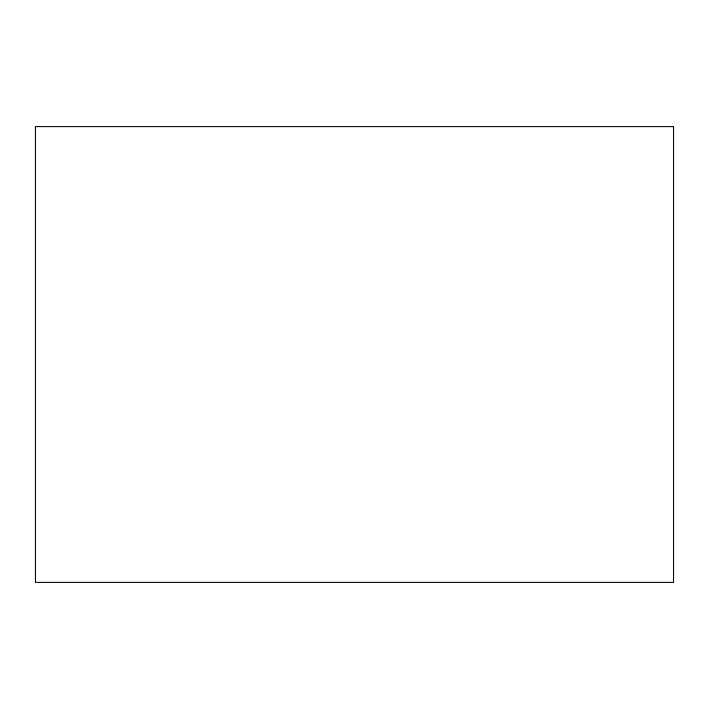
<?xml version="1.0" encoding="UTF-8"?>
<svg xmlns="http://www.w3.org/2000/svg" width="709" height="709" viewBox="0 0 709 709"><rect width="100%" height="100%" fill="white"/><g stroke="black" fill="none" stroke-linecap="round" stroke-linejoin="round"><path stroke-width="1.06" d="M673.55 126.61L35.45 126.61L35.45 582.39L673.55 582.39L673.55 126.61"/></g></svg>
